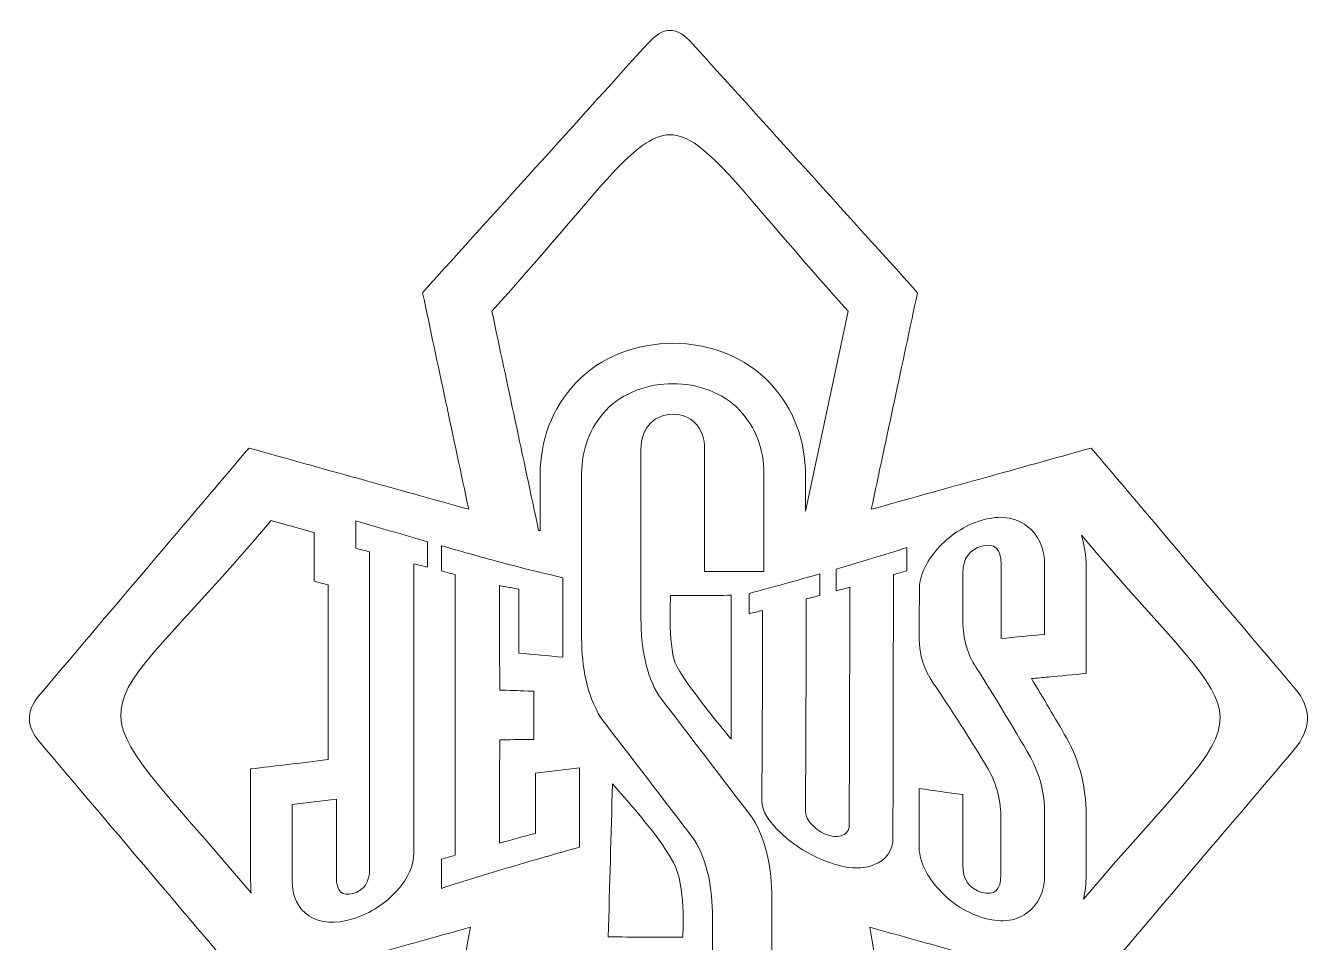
# Model space of a CAD drawing. Header units: millimetres. Extents: x -101 to 101, y -138 to 138.
# Drawn here: x -100.6 to 100.8, y -5 to 138.4 of the extents above; entities that cross this region are included whole.
import ezdxf

# ---------------------------------------------------------------- set-up
doc = ezdxf.new("R2010")
doc.units = ezdxf.units.MM
doc.header["$MEASUREMENT"] = 0
doc.layers.add('color logo', color=7, linetype='Continuous')

msp = doc.modelspace()

# ---------------------------------------------------------------- linework, layer by layer
at = {"layer": 'color logo', "color": 1, "lineweight": 9}
for points, knots in [([(-2.4107, -128.529), (-15.3626, -106.2261), (-28.3144, -83.9232), (-41.2663, -61.6203), (-37.8406, -41.9474), (-34.4149, -22.2744), (-30.9892, -2.6015), (-42.5883, -5.829), (-54.0458, -9.0173), (-65.6457, -12.245), (-77.0723, 1.2243), (-87.0316, 12.964), (-98.4582, 26.4334), (-100.4158, 28.7411), (-100.569, 31.1891), (-98.573, 33.5412), (-87.5972, 46.4793), (-76.6215, 59.4171), (-65.6457, 72.3552), (-54.1831, 69.1659), (-42.7226, 65.9774), (-31.2406, 62.7829), (-33.6509, 74.0776), (-36.0613, 85.3721), (-38.4716, 96.6668), (-26.2733, 110.1599), (-15.4923, 122.0849), (-3.2939, 135.5779), (-0.7508, 138.3917), (1.2281, 138.4242), (3.7712, 135.6115), (15.5072, 122.6299), (27.2432, 109.6485), (38.9792, 96.6668), (36.5689, 85.3721), (34.1585, 74.0776), (31.7482, 62.7829), (43.217, 65.9738), (54.6842, 69.1643), (66.1531, 72.3552), (77.3654, 59.1386), (86.8707, 47.9341), (98.0831, 34.7174), (100.7544, 31.5689), (100.5763, 28.3317), (97.9077, 25.1858), (87.3228, 12.7088), (76.738, 0.2319), (66.1531, -12.245), (54.5466, -9.0155), (43.0949, -5.8289), (31.4965, -2.6015), (34.9223, -22.2744), (38.3481, -41.9474), (41.7739, -61.6203), (28.2687, -84.8756), (16.4428, -105.2392), (2.9376, -128.4943), (1.7541, -130.5315), (-1.2384, -130.5482), (-2.4107, -128.529)], [0, 0, 0, 0, 0.05, 0.05, 0.05, 0.1, 0.1, 0.1, 0.15, 0.15, 0.15, 0.2, 0.2, 0.2, 0.25, 0.25, 0.25, 0.3, 0.3, 0.3, 0.35, 0.35, 0.35, 0.4, 0.4, 0.4, 0.45, 0.45, 0.45, 0.5, 0.5, 0.5, 0.55, 0.55, 0.55, 0.6, 0.6, 0.6, 0.65, 0.65, 0.65, 0.7, 0.7, 0.7, 0.75, 0.75, 0.75, 0.8, 0.8, 0.8, 0.85, 0.85, 0.85, 0.9, 0.9, 0.9, 0.95, 0.95, 0.95, 1, 1, 1, 1]), ([(-20.3106, 59.4798), (-20.2317, 59.4605), (-20.1528, 59.4414), (-20.0739, 59.4223), (-20.0739, 62.3209), (-20.0739, 65.2194), (-20.0739, 68.1179), (-20.0739, 73.5908), (-18.236, 78.5231), (-14.505, 82.5364), (-10.6639, 86.6683), (-4.8433, 88.7419), (0.7293, 88.7419), (6.2772, 88.7419), (12.0659, 86.6466), (15.8869, 82.5363), (19.6182, 78.5222), (21.4554, 73.5667), (21.4554, 68.0948), (21.4554, 66.2186), (21.4554, 64.3421), (21.4554, 62.4658), (23.681, 72.8951), (25.9067, 83.3243), (28.1323, 93.7535), (-5.1434, 130.5607), (5.6514, 130.561), (-27.6247, 93.7535), (-25.1867, 82.3289), (-22.7486, 70.9044), (-20.3106, 59.4798)], [0, 0, 0, 0, 0.1, 0.1, 0.1, 0.2, 0.2, 0.2, 0.3, 0.3, 0.3, 0.4, 0.4, 0.4, 0.5, 0.5, 0.5, 0.6, 0.6, 0.6, 0.7, 0.7, 0.7, 0.8, 0.8, 0.8, 0.9, 0.9, 0.9, 1, 1, 1, 1]), ([(16.1702, -34.5587), (16.1702, -38.4778), (14.8929, -41.8061), (12.3405, -44.5518), (9.7883, -47.2969), (4.1074, -48.6826), (0.3356, -48.6826), (-3.4937, -48.6826), (-8.5038, -47.2976), (-11.0569, -44.5518), (-13.6098, -41.8057), (-14.8864, -38.4589), (-14.8864, -34.5354), (-14.8864, -26.2062), (-14.8864, -17.877), (-14.8864, -9.5477), (-11.7918, -9.5477), (-8.6973, -9.5477), (-5.6027, -9.5477), (-5.6027, -18.5949), (-5.6027, -27.642), (-5.6027, -36.6892), (-5.6027, -40.3795), (-2.3912, -42.228), (0.3356, -42.228), (3.0243, -42.228), (6.8865, -40.3817), (6.8865, -36.6892), (6.8865, -24.8211), (6.8865, -12.9531), (6.8865, -1.0852), (6.8865, 3.5074), (6.1191, 7.6801), (4.1009, 11.0082), (-0.7914, 17.3981), (-5.6837, 23.7881), (-10.576, 30.178), (-12.7515, 33.7658), (-13.5739, 38.0708), (-13.5739, 42.6172), (-13.5739, 51.1807), (-13.5739, 59.7441), (-13.5739, 68.3076), (-13.5739, 72.2311), (-12.2967, 75.555), (-9.7444, 78.3004), (-7.1921, 81.0459), (-3.1004, 82.4316), (0.7293, 82.4316), (4.5011, 82.4316), (8.5729, 81.0467), (11.1261, 78.3004), (13.6785, 75.5543), (14.9554, 72.2075), (14.9554, 68.2845), (14.9554, 63.2046), (14.9554, 58.1247), (14.9554, 53.045), (11.8609, 53.045), (8.7663, 53.045), (5.6718, 53.045), (5.6718, 59.3988), (5.6718, 65.7525), (5.6718, 72.1063), (5.6718, 75.7987), (3.4179, 77.6446), (0.7293, 77.6446), (-1.9977, 77.6446), (-4.2902, 75.7947), (-4.2902, 72.1063), (-4.2902, 63.2999), (-4.2902, 54.4934), (-4.2902, 45.6869), (-4.2902, 41.123), (-3.5218, 36.9657), (-1.5053, 33.6396), (3.3872, 27.2497), (8.2797, 20.8598), (13.1722, 14.4699), (15.347, 10.8828), (16.1702, 6.5499), (16.1702, 1.9612), (16.1702, -10.2121), (16.1702, -22.3854), (16.1702, -34.5587)], [0, 0, 0, 0, 0.03571429, 0.03571429, 0.03571429, 0.07142857, 0.07142857, 0.07142857, 0.10714286, 0.10714286, 0.10714286, 0.14285714, 0.14285714, 0.14285714, 0.17857143, 0.17857143, 0.17857143, 0.21428571, 0.21428571, 0.21428571, 0.25, 0.25, 0.25, 0.28571429, 0.28571429, 0.28571429, 0.32142857, 0.32142857, 0.32142857, 0.35714286, 0.35714286, 0.35714286, 0.39285714, 0.39285714, 0.39285714, 0.42857143, 0.42857143, 0.42857143, 0.46428571, 0.46428571, 0.46428571, 0.5, 0.5, 0.5, 0.53571429, 0.53571429, 0.53571429, 0.57142857, 0.57142857, 0.57142857, 0.60714286, 0.60714286, 0.60714286, 0.64285714, 0.64285714, 0.64285714, 0.67857143, 0.67857143, 0.67857143, 0.71428571, 0.71428571, 0.71428571, 0.75, 0.75, 0.75, 0.78571429, 0.78571429, 0.78571429, 0.82142857, 0.82142857, 0.82142857, 0.85714286, 0.85714286, 0.85714286, 0.89285714, 0.89285714, 0.89285714, 0.92857143, 0.92857143, 0.92857143, 0.96428571, 0.96428571, 0.96428571, 1, 1, 1, 1]), ([(-65.2782, 2.7798), (-65.3399, 3.3434), (-65.3709, 3.9169), (-65.3709, 4.4983), (-65.3709, 8.4634), (-65.3709, 12.4286), (-65.3709, 16.3936), (-65.3709, 18.3192), (-65.3709, 20.2449), (-65.3709, 22.1705), (-63.4586, 22.3966), (-61.5462, 22.6226), (-59.6339, 22.8488), (-57.5086, 23.0999), (-55.3838, 23.3569), (-53.2598, 23.6193), (-53.2598, 26.1745), (-53.2598, 28.73), (-53.2598, 31.2853), (-53.2598, 37.8405), (-53.2598, 44.3959), (-53.2598, 50.9513), (-53.9809, 51.1489), (-54.7019, 51.3465), (-55.423, 51.5442), (-55.423, 53.1969), (-55.423, 54.8496), (-55.423, 56.5021), (-55.423, 57.3784), (-55.423, 58.2548), (-55.423, 59.1311), (-57.6688, 59.756), (-59.9145, 60.3809), (-62.1603, 61.0057), (-91.8941, 25.9561), (-94.0403, 36.684), (-65.2782, 2.7798)], [0, 0, 0, 0, 0.08333333, 0.08333333, 0.08333333, 0.16666667, 0.16666667, 0.16666667, 0.25, 0.25, 0.25, 0.33333333, 0.33333333, 0.33333333, 0.41666667, 0.41666667, 0.41666667, 0.5, 0.5, 0.5, 0.58333333, 0.58333333, 0.58333333, 0.66666667, 0.66666667, 0.66666667, 0.75, 0.75, 0.75, 0.83333333, 0.83333333, 0.83333333, 0.91666667, 0.91666667, 0.91666667, 1, 1, 1, 1]), ([(-37.6752, 53.7022), (-38.3992, 53.8935), (-39.1188, 54.0771), (-39.8382, 54.2679), (-39.8382, 46.4849), (-39.8382, 40.1971), (-39.8382, 32.4216), (-39.8382, 24.6451), (-39.8382, 16.8693), (-39.8382, 9.0933), (-39.8382, 7.0233), (-40.7166, 5.0719), (-42.4514, 3.1422), (-44.2917, 1.0953), (-46.5893, -0.4113), (-49.3727, -1.2769), (-52.1704, -2.1474), (-54.4589, -2.0057), (-56.2491, -0.8142), (-57.9942, 0.3571), (-58.8709, 2.2091), (-58.8709, 4.6878), (-58.8709, 8.6507), (-58.8709, 12.6138), (-58.8709, 16.5833), (-56.5682, 16.8555), (-54.2611, 17.135), (-51.9543, 17.4207), (-51.9543, 12.9541), (-51.9543, 9.6373), (-51.9543, 5.1842), (-51.9543, 3.0192), (-51.0856, 2.1928), (-49.3727, 2.6786), (-47.627, 3.1734), (-46.7598, 4.4423), (-46.7598, 6.4985), (-46.7598, 15.2004), (-46.7598, 22.7726), (-46.7598, 31.4749), (-46.7598, 40.1769), (-46.7598, 47.4042), (-46.7598, 56.1131), (-47.4841, 56.3036), (-48.2033, 56.4944), (-48.923, 56.6918), (-48.923, 57.6248), (-48.923, 60.0526), (-48.923, 60.9924), (-47.0521, 60.4337), (-45.1722, 59.8822), (-43.3012, 59.3306), (-41.4305, 58.7793), (-39.5504, 58.2345), (-37.6752, 57.6898), (-37.6752, 56.8522), (-37.6752, 54.5265), (-37.6752, 53.7022)], [0, 0, 0, 0, 0.05263158, 0.05263158, 0.05263158, 0.10526316, 0.10526316, 0.10526316, 0.15789474, 0.15789474, 0.15789474, 0.21052632, 0.21052632, 0.21052632, 0.26315789, 0.26315789, 0.26315789, 0.31578947, 0.31578947, 0.31578947, 0.36842105, 0.36842105, 0.36842105, 0.42105263, 0.42105263, 0.42105263, 0.47368421, 0.47368421, 0.47368421, 0.52631579, 0.52631579, 0.52631579, 0.57894737, 0.57894737, 0.57894737, 0.63157895, 0.63157895, 0.63157895, 0.68421053, 0.68421053, 0.68421053, 0.73684211, 0.73684211, 0.73684211, 0.78947368, 0.78947368, 0.78947368, 0.84210526, 0.84210526, 0.84210526, 0.89473684, 0.89473684, 0.89473684, 0.94736842, 0.94736842, 0.94736842, 1, 1, 1, 1]), ([(58.871, 5.7037), (58.871, 3), (57.9428, 0.9257), (56.0494, -0.421), (54.1804, -1.7505), (51.8482, -1.9392), (49.0714, -1.0647), (46.2525, -0.1775), (43.9343, 1.4261), (42.0362, 3.6369), (40.1765, 5.8029), (39.219, 7.9663), (39.219, 10.202), (39.219, 13.1625), (39.219, 16.1303), (39.224, 19.0975), (41.4992, 18.7722), (43.7794, 18.4607), (46.0593, 18.1492), (46.0546, 14.0975), (46.0546, 11.183), (46.0546, 7.1317), (46.0546, 4.8687), (47.0622, 3.433), (49.0714, 2.8565), (51.0525, 2.288), (52.0352, 3.2152), (52.0352, 5.6139), (52.0352, 8.8526), (52.0352, 10.9405), (52.0352, 14.1789), (52.0352, 17.1599), (51.3814, 19.8814), (49.9879, 22.214), (47.1628, 26.9413), (44.2921, 31.3741), (41.4518, 35.5811), (39.9978, 37.6613), (39.2594, 39.9781), (39.2615, 42.5666), (39.2639, 45.0661), (39.2666, 47.5731), (39.2666, 50.0727), (39.2666, 52.3087), (40.2225, 54.4257), (42.0788, 56.5431), (43.9706, 58.701), (46.2802, 60.2589), (49.095, 61.0756), (51.8621, 61.8783), (54.1917, 61.607), (56.054, 60.2152), (57.9443, 58.8019), (58.871, 56.6788), (58.871, 53.9753), (58.871, 50.3848), (58.871, 46.7938), (58.871, 43.2031), (56.5959, 42.9929), (54.3203, 42.7763), (52.0498, 42.5592), (52.0498, 46.8548), (52.0498, 49.8893), (52.0498, 54.1851), (52.0498, 56.5832), (51.0697, 57.5446), (49.095, 57.0238), (47.089, 56.4948), (46.0882, 55.0859), (46.0882, 52.8165), (46.0882, 49.8893), (46.0831, 48.2238), (46.0831, 45.3035), (46.0831, 42.5119), (46.7826, 40.1273), (48.1212, 38.0608), (50.9868, 33.6367), (53.812, 28.9144), (56.6622, 23.9825), (58.13, 21.32), (58.871, 18.3796), (58.871, 15.2155), (58.871, 12.0448), (58.871, 8.8744), (58.871, 5.7037)], [0, 0, 0, 0, 0.03571429, 0.03571429, 0.03571429, 0.07142857, 0.07142857, 0.07142857, 0.10714286, 0.10714286, 0.10714286, 0.14285714, 0.14285714, 0.14285714, 0.17857143, 0.17857143, 0.17857143, 0.21428571, 0.21428571, 0.21428571, 0.25, 0.25, 0.25, 0.28571429, 0.28571429, 0.28571429, 0.32142857, 0.32142857, 0.32142857, 0.35714286, 0.35714286, 0.35714286, 0.39285714, 0.39285714, 0.39285714, 0.42857143, 0.42857143, 0.42857143, 0.46428571, 0.46428571, 0.46428571, 0.5, 0.5, 0.5, 0.53571429, 0.53571429, 0.53571429, 0.57142857, 0.57142857, 0.57142857, 0.60714286, 0.60714286, 0.60714286, 0.64285714, 0.64285714, 0.64285714, 0.67857143, 0.67857143, 0.67857143, 0.71428571, 0.71428571, 0.71428571, 0.75, 0.75, 0.75, 0.78571429, 0.78571429, 0.78571429, 0.82142857, 0.82142857, 0.82142857, 0.85714286, 0.85714286, 0.85714286, 0.89285714, 0.89285714, 0.89285714, 0.92857143, 0.92857143, 0.92857143, 0.96428571, 0.96428571, 0.96428571, 1, 1, 1, 1]), ([(64.6185, 58.706), (65.1238, 57.1596), (65.371, 55.5024), (65.371, 53.7858), (65.371, 50.1949), (65.371, 46.6043), (65.371, 43.0134), (65.371, 41.0376), (65.371, 39.0619), (65.371, 37.0861), (63.4036, 36.9043), (61.4361, 36.7227), (59.4687, 36.541), (58.5788, 36.4589), (57.689, 36.3756), (56.7992, 36.2917), (58.676, 33.2374), (60.497, 30.1477), (62.29, 27.0453), (62.3009, 27.0264), (62.3119, 27.0073), (62.3228, 26.9884), (62.3334, 26.9693), (62.3439, 26.9502), (62.3545, 26.931), (64.3799, 23.2571), (65.371, 19.2209), (65.371, 15.0258), (65.371, 11.8553), (65.371, 8.6847), (65.371, 5.514), (65.371, 4.2329), (65.2325, 2.986), (64.9508, 1.7957), (93.6145, 35.5832), (93.3886, 24.7936), (64.6185, 58.706)], [0, 0, 0, 0, 0.08333333, 0.08333333, 0.08333333, 0.16666667, 0.16666667, 0.16666667, 0.25, 0.25, 0.25, 0.33333333, 0.33333333, 0.33333333, 0.41666667, 0.41666667, 0.41666667, 0.5, 0.5, 0.5, 0.58333333, 0.58333333, 0.58333333, 0.66666667, 0.66666667, 0.66666667, 0.75, 0.75, 0.75, 0.83333333, 0.83333333, 0.83333333, 0.91666667, 0.91666667, 0.91666667, 1, 1, 1, 1]), ([(-13.8978, 9.9104), (-17.5048, 8.9229), (-21.1153, 7.8984), (-24.7185, 6.819), (-28.32, 5.7399), (-31.9276, 4.6196), (-35.53, 3.4824), (-35.53, 4.2927), (-35.53, 7.2304), (-35.53, 8.0407), (-34.8105, 8.2517), (-34.0907, 8.456), (-33.3667, 8.6604), (-33.3667, 16.5793), (-33.3667, 22.3846), (-33.3667, 30.3038), (-33.3667, 38.2225), (-33.3667, 44.6601), (-33.3667, 52.5858), (-34.0907, 52.7696), (-34.8105, 52.9535), (-35.53, 53.1443), (-35.53, 53.9543), (-35.53, 56.2597), (-35.53, 57.0769), (-31.9276, 56.0557), (-28.3249, 55.0387), (-24.7185, 54.081), (-21.1201, 53.1254), (-20.1127, 52.9617), (-16.5058, 52.0697), (-16.5058, 49.9926), (-16.5058, 47.9229), (-16.5058, 45.853), (-16.5058, 43.7828), (-16.5058, 41.713), (-16.5058, 39.643), (-18.8129, 39.854), (-21.1203, 40.0719), (-23.4272, 40.2829), (-23.4272, 42.1969), (-23.4272, 44.1028), (-23.4272, 46.0166), (-23.4272, 47.9229), (-23.4272, 48.3482), (-23.4272, 50.2614), (-25.3027, 50.7038), (-24.5704, 50.407), (-26.4454, 50.8562), (-26.4454, 47.6971), (-26.4454, 46.0191), (-26.4454, 42.8596), (-26.4454, 39.6999), (-26.3675, 37.6488), (-26.3675, 34.4961), (-23.6287, 34.4487), (-23.781, 34.3788), (-21.0376, 34.3314), (-21.0376, 33.6638), (-21.0393, 27.4293), (-21.0393, 26.7688), (-23.7829, 26.7483), (-23.6307, 26.7501), (-26.3696, 26.7228), (-26.3696, 22.9438), (-26.4454, 23.6239), (-26.4454, 19.8449), (-26.4454, 16.0659), (-26.4454, 14.3314), (-26.4454, 10.5524), (-24.5704, 11.0699), (-22.6949, 11.5808), (-20.8193, 12.0843), (-20.8193, 13.9981), (-20.8193, 13.8664), (-20.8193, 15.7731), (-20.8193, 17.6864), (-20.8193, 19.5929), (-20.8193, 21.5129), (-18.5124, 21.7991), (-16.2051, 22.0645), (-13.8978, 22.3371), (-13.8978, 20.2602), (-13.8978, 18.1901), (-13.8978, 16.1202), (-13.8978, 14.0502), (-13.8978, 11.9802), (-13.8978, 9.9104)], [0, 0, 0, 0, 0.03448276, 0.03448276, 0.03448276, 0.06896552, 0.06896552, 0.06896552, 0.10344828, 0.10344828, 0.10344828, 0.13793103, 0.13793103, 0.13793103, 0.17241379, 0.17241379, 0.17241379, 0.20689655, 0.20689655, 0.20689655, 0.24137931, 0.24137931, 0.24137931, 0.27586207, 0.27586207, 0.27586207, 0.31034483, 0.31034483, 0.31034483, 0.34482759, 0.34482759, 0.34482759, 0.37931034, 0.37931034, 0.37931034, 0.4137931, 0.4137931, 0.4137931, 0.44827586, 0.44827586, 0.44827586, 0.48275862, 0.48275862, 0.48275862, 0.51724138, 0.51724138, 0.51724138, 0.55172414, 0.55172414, 0.55172414, 0.5862069, 0.5862069, 0.5862069, 0.62068966, 0.62068966, 0.62068966, 0.65517241, 0.65517241, 0.65517241, 0.68965517, 0.68965517, 0.68965517, 0.72413793, 0.72413793, 0.72413793, 0.75862069, 0.75862069, 0.75862069, 0.79310345, 0.79310345, 0.79310345, 0.82758621, 0.82758621, 0.82758621, 0.86206897, 0.86206897, 0.86206897, 0.89655172, 0.89655172, 0.89655172, 0.93103448, 0.93103448, 0.93103448, 0.96551724, 0.96551724, 0.96551724, 1, 1, 1, 1]), ([(37.3305, 53.1482), (36.6181, 52.9521), (35.9097, 52.7554), (35.2023, 52.5656), (35.2023, 45.5063), (35.1976, 39.7073), (35.1787, 32.6544), (35.1595, 25.6013), (35.1441, 18.5488), (35.1408, 11.4961), (35.1398, 9.4229), (34.1543, 7.9173), (32.1336, 7.1399), (30.1401, 6.3727), (27.7043, 6.5916), (24.8706, 7.6413), (22.0513, 8.6849), (19.6596, 10.2146), (17.6407, 12.092), (15.6455, 13.9473), (14.6312, 15.588), (14.6334, 17.1261), (14.641, 22.3495), (14.6714, 27.5732), (14.7046, 32.8036), (14.738, 38.0271), (14.7474, 41.7238), (14.7474, 46.9473), (14.0394, 46.7848), (13.3271, 46.6152), (12.6238, 46.4393), (12.6238, 46.988), (12.6241, 49.0703), (12.6241, 49.6191), (16.3103, 50.608), (20.0013, 51.6244), (23.697, 52.6813), (23.697, 52.0244), (23.697, 49.9663), (23.697, 49.3157), (22.9896, 49.1261), (22.2766, 48.9431), (21.5689, 48.7532), (21.5644, 42.6155), (21.5502, 37.8711), (21.5214, 31.7265), (21.4929, 25.5879), (21.4735, 21.6017), (21.4693, 15.4631), (21.4689, 14.7859), (21.816, 14.0998), (22.4808, 13.397), (23.1554, 12.6842), (23.9482, 12.1605), (24.8706, 11.8456), (25.8101, 11.5241), (26.6255, 11.5011), (27.2931, 11.8047), (27.9652, 12.1106), (28.3044, 12.6519), (28.3048, 13.397), (28.3094, 20.1855), (28.3241, 24.8091), (28.3477, 31.5907), (28.3715, 38.3859), (28.3809, 43.7937), (28.3853, 50.5822), (27.6732, 50.3926), (26.9653, 50.2028), (26.2528, 50.013), (26.2528, 50.6904), (26.2528, 52.749), (26.2528, 53.4333), (29.944, 54.5378), (33.6347, 55.6555), (37.3305, 56.7802), (37.3305, 55.9878), (37.3305, 53.9412), (37.3305, 53.1482)], [0, 0, 0, 0, 0.03846154, 0.03846154, 0.03846154, 0.07692308, 0.07692308, 0.07692308, 0.11538462, 0.11538462, 0.11538462, 0.15384615, 0.15384615, 0.15384615, 0.19230769, 0.19230769, 0.19230769, 0.23076923, 0.23076923, 0.23076923, 0.26923077, 0.26923077, 0.26923077, 0.30769231, 0.30769231, 0.30769231, 0.34615385, 0.34615385, 0.34615385, 0.38461538, 0.38461538, 0.38461538, 0.42307692, 0.42307692, 0.42307692, 0.46153846, 0.46153846, 0.46153846, 0.5, 0.5, 0.5, 0.53846154, 0.53846154, 0.53846154, 0.57692308, 0.57692308, 0.57692308, 0.61538462, 0.61538462, 0.61538462, 0.65384615, 0.65384615, 0.65384615, 0.69230769, 0.69230769, 0.69230769, 0.73076923, 0.73076923, 0.73076923, 0.76923077, 0.76923077, 0.76923077, 0.80769231, 0.80769231, 0.80769231, 0.84615385, 0.84615385, 0.84615385, 0.88461538, 0.88461538, 0.88461538, 0.92307692, 0.92307692, 0.92307692, 0.96153846, 0.96153846, 0.96153846, 1, 1, 1, 1]), ([(9.8416, 49.3241), (6.6769, 49.3113), (3.5121, 49.2985), (0.3474, 49.2855), (0.3474, 49.2855), (-0.1156, 41.756), (1.075, 38.7794), (2.2656, 35.8028), (9.837, 26.8069), (9.837, 26.8069), (9.8385, 34.3127), (9.8401, 41.8184), (9.8416, 49.3241)], [0, 0, 0, 0, 0.25, 0.25, 0.25, 0.5, 0.5, 0.5, 0.75, 0.75, 0.75, 1, 1, 1, 1]), ([(-9.4115, -4.1217), (-5.5309, -4.1336), (-1.6504, -4.1453), (2.2302, -4.1572), (2.2302, -4.1572), (2.7594, 2.7575), (1.1719, 6.7263), (-0.4156, 10.6949), (-8.75, 19.8232), (-8.75, 19.8232), (-8.9705, 11.8416), (-9.191, 3.8599), (-9.4115, -4.1217)], [0, 0, 0, 0, 0.25, 0.25, 0.25, 0.5, 0.5, 0.5, 0.75, 0.75, 0.75, 1, 1, 1, 1])]:
    msp.add_open_spline(points, degree=3, knots=knots, dxfattribs=at)

doc.saveas('drawing.dxf')
